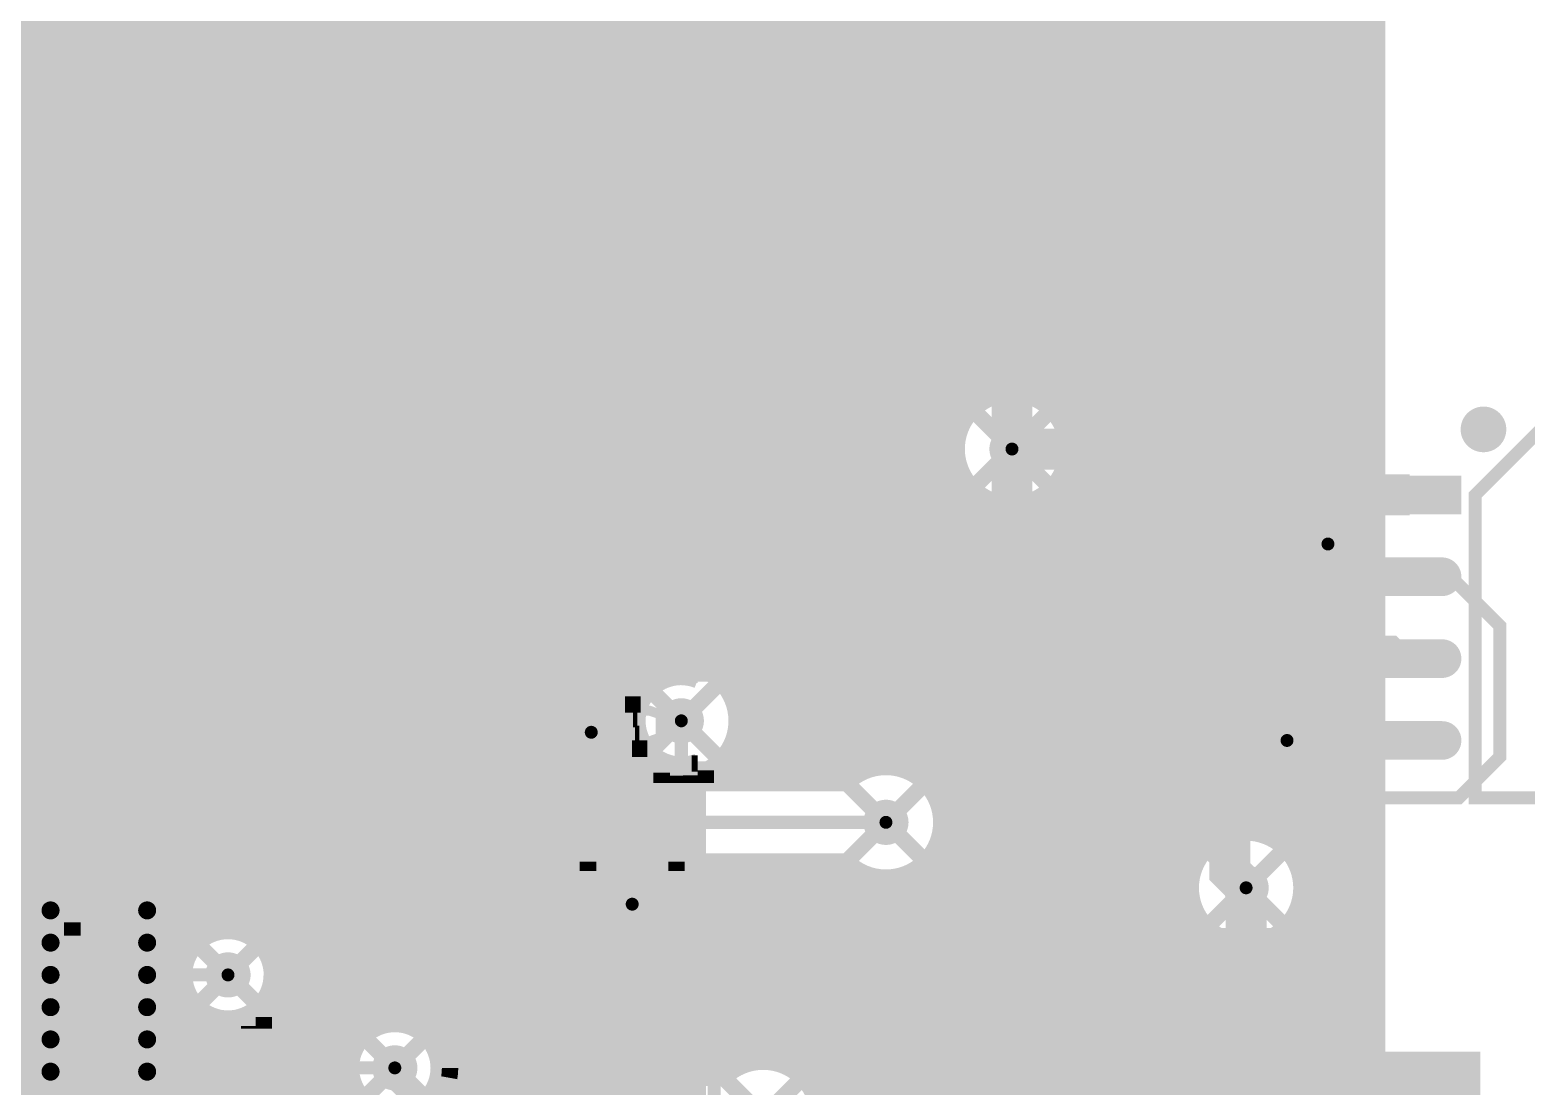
# Model space of a CAD drawing. Extents: x -18 to 155, y -91 to 215.
# Drawn here: x 93.53 to 116.74, y 140.69 to 157.07 of the extents above; entities that cross this region are included whole.
import ezdxf

# ---------------------------------------------------------------- set-up
doc = ezdxf.new("R2010")
doc.units = 0
doc.header["$MEASUREMENT"] = 0
doc.layers.get('0').update_dxf_attribs({"linetype": 'CONTINUOUS'})
for name, color, linetype in [('25-334-0_BOT', 7, 'CONTINUOUS'), ('25-334-0_DRD', 7, 'CONTINUOUS'), ('25-334-0_DRL', 2, 'CONTINUOUS'), ('25-334-0_IN1', 4, 'CONTINUOUS'), ('25-334-0_IN2', 3, 'CONTINUOUS'), ('25-334-0_SMT', 10, 'CONTINUOUS'), ('25-334-0_SPT', 14, 'CONTINUOUS'), ('25-334-0_SST', 12, 'CONTINUOUS'), ('25-334-0_TOP', 11, 'CONTINUOUS'), ('THRUHOLE_TAP', 15, 'CONTINUOUS')]:
    doc.layers.add(name, color=color, linetype=linetype)

# ---------------------------------------------------------------- blocks, each defined once
blk = doc.blocks.new('ROUND_67')
at = {"const_width": 0.35052}
blk.add_lwpolyline([(-0.17526, 0, 1), (0.17526, 0, 1)], format="xyb", close=True, dxfattribs=at)
blk = doc.blocks.new('ROUND_88')
at = {"const_width": 0.10033}
blk.add_lwpolyline([(-0.050164, 0, 1), (0.050164, 0, 1)], format="xyb", close=True, dxfattribs=at)
blk = doc.blocks.new('ROUND_89')
at = {"const_width": 0.10033}
blk.add_lwpolyline([(-0.050164, 0, 1), (0.050164, 0, 1)], format="xyb", close=True, dxfattribs=at)
blk = doc.blocks.new('ROUND_72')
at = {"const_width": 0.35052}
blk.add_lwpolyline([(-0.17526, 0, 1), (0.17526, 0, 1)], format="xyb", close=True, dxfattribs=at)
blk = doc.blocks.new('RECTANGLE_5')
blk.add_solid([(0.4826, 0.4064), (0.4826, -0.4064), (-0.4826, 0.4064), (-0.4826, -0.4064)])
blk = doc.blocks.new('OBLONG_58')
at = {"const_width": 0.2794}
blk.add_lwpolyline([(0.7493, 0), (-0.7493, 0)], dxfattribs=at)
at = {"const_width": 0.1397}
for points in [[(-0.81915, 0, 1), (-0.67945, 0, 1)], [(0.67945, 0, 1), (0.81915, 0, 1)]]:
    blk.add_lwpolyline(points, format="xyb", close=True, dxfattribs=at)
blk = doc.blocks.new('OBLONG_61')
at = {"const_width": 0.59944}
blk.add_lwpolyline([(0.50038, 0), (-0.50038, 0)], dxfattribs=at)
at = {"const_width": 0.29972}
for points in [[(-0.65024, 0, 1), (-0.35052, 0, 1)], [(0.35052, 0, 1), (0.65024, 0, 1)]]:
    blk.add_lwpolyline(points, format="xyb", close=True, dxfattribs=at)
blk = doc.blocks.new('RECTANGLE_62')
blk.add_solid([(0.8001, 0.29972), (0.8001, -0.29972), (-0.8001, 0.29972), (-0.8001, -0.29972)])
blk = doc.blocks.new('RECTANGLE_11')
blk.add_solid([(0.762, 0.889), (0.762, -0.889), (-0.762, 0.889), (-0.762, -0.889)])
blk = doc.blocks.new('ROUND_77')
at = {"const_width": 0.10033}
blk.add_lwpolyline([(-0.050164, 0, 1), (0.050164, 0, 1)], format="xyb", close=True, dxfattribs=at)

msp = doc.modelspace()

# ---------------------------------------------------------------- linework, layer by layer
at = {"layer": '25-334-0_BOT'}
for points, const_width in [([(109.9566, 177.8254), (109.9566, 101.727)], 0.254), ([(110.1852, 177.8254), (110.1852, 101.727)], 0.254), ([(110.4138, 177.8254), (110.4138, 101.727)], 0.254), ([(110.6424, 177.8254), (110.6424, 101.727)], 0.254), ([(110.871, 177.8254), (110.871, 101.727)], 0.254), ([(111.0996, 177.8254), (111.0996, 101.727)], 0.254), ([(111.3282, 177.8254), (111.3282, 101.727)], 0.254), ([(111.5568, 177.8254), (111.5568, 143.94434)], 0.254), ([(111.7854, 177.8254), (111.7854, 144.36598)], 0.254), ([(112.014, 177.8254), (112.014, 144.53108)], 0.254), ([(112.2426, 177.8254), (112.2426, 144.60728)], 0.254), ([(112.4712, 177.8254), (112.4712, 144.61744)], 0.254), ([(112.6998, 177.8254), (112.6998, 144.5641)], 0.254), ([(112.9284, 177.8254), (112.9284, 144.43456)], 0.254), ([(113.157, 177.8254), (113.157, 144.1577)], 0.254), ([(114.3, 177.74412), (114.3, 101.727)], 0.254), ([(113.3856, 177.67808), (113.3856, 101.727)], 0.254), ([(113.6142, 177.5968), (113.6142, 101.727)], 0.254), ([(113.8428, 177.57902), (113.8428, 101.727)], 0.254), ([(114.0714, 177.62474), (114.0714, 101.727)], 0.254), ([(109.728, 172.52442), (109.728, 101.727)], 0.254), ([(109.4994, 170.75658), (109.4994, 151.01062)], 0.254), ([(109.2708, 170.50512), (109.2708, 151.26208)], 0.254), ([(93.4974, 170.3705), (93.4974, 148.3106)], 0.254), ([(95.5548, 170.3705), (95.5548, 148.3106)], 0.254), ([(95.7834, 170.3705), (95.7834, 148.3106)], 0.254), ([(96.012, 170.3705), (96.012, 148.3106)], 0.254), ([(96.2406, 170.3705), (96.2406, 148.3106)], 0.254), ([(96.4692, 170.3705), (96.4692, 148.3106)], 0.254), ([(96.6978, 170.3705), (96.6978, 148.3106)], 0.254), ([(96.9264, 170.3705), (96.9264, 148.3106)], 0.254), ([(97.155, 170.3705), (97.155, 148.3106)], 0.254), ([(97.3836, 170.3705), (97.3836, 148.3106)], 0.254), ([(97.6122, 170.3705), (97.6122, 148.3106)], 0.254), ([(97.8408, 170.3705), (97.8408, 148.3106)], 0.254), ([(98.0694, 170.3705), (98.0694, 148.3106)], 0.254), ([(98.298, 170.3705), (98.298, 148.3106)], 0.254), ([(98.5266, 170.3705), (98.5266, 148.3106)], 0.254), ([(98.7552, 170.3705), (98.7552, 148.3106)], 0.254), ([(98.9838, 170.3705), (98.9838, 148.3106)], 0.254), ([(99.2124, 170.3705), (99.2124, 148.3106)], 0.254), ([(99.441, 170.3705), (99.441, 148.3106)], 0.254), ([(99.6696, 170.3705), (99.6696, 148.3106)], 0.254), ([(99.8982, 170.3705), (99.8982, 148.3106)], 0.254), ([(100.1268, 170.3705), (100.1268, 148.3106)], 0.254), ([(100.3554, 170.3705), (100.3554, 148.3106)], 0.254), ([(100.584, 170.3705), (100.584, 148.3106)], 0.254), ([(100.8126, 170.3705), (100.8126, 148.3106)], 0.254), ([(101.0412, 170.3705), (101.0412, 148.3106)], 0.254), ([(101.2698, 170.3705), (101.2698, 148.3106)], 0.254), ([(101.4984, 170.3705), (101.4984, 148.3106)], 0.254), ([(101.727, 170.3705), (101.727, 148.3106)], 0.254), ([(101.9556, 170.36288), (101.9556, 148.3106)], 0.254), ([(102.1842, 170.33748), (102.1842, 148.3106)], 0.254), ([(102.4128, 170.3705), (102.4128, 148.2979)], 0.254), ([(102.6414, 170.3705), (102.6414, 148.1963)], 0.254), ([(102.87, 170.3705), (102.87, 147.97786)], 0.254), ([(103.0986, 170.3705), (103.0986, 147.74926)], 0.254), ([(103.3272, 170.3705), (103.3272, 147.52066)], 0.254), ([(103.5558, 170.3705), (103.5558, 147.29206)], 0.254), ([(103.7844, 170.3705), (103.7844, 147.19808)], 0.254), ([(104.013, 170.3705), (104.013, 147.12188)], 0.254), ([(104.2416, 170.3705), (104.2416, 146.95678)], 0.254), ([(104.4702, 170.3705), (104.4702, 146.53514)], 0.254), ([(104.6988, 170.3705), (104.6988, 145.3896)], 0.254), ([(104.9274, 170.3705), (104.9274, 145.3896)], 0.254), ([(105.156, 170.3705), (105.156, 145.3896)], 0.254), ([(105.3846, 170.3705), (105.3846, 145.3896)], 0.254), ([(105.6132, 170.3705), (105.6132, 145.3896)], 0.254), ([(105.8418, 170.3705), (105.8418, 145.3896)], 0.254), ([(106.0704, 170.3705), (106.0704, 145.3896)], 0.254), ([(106.299, 170.3705), (106.299, 145.47088)], 0.254), ([(106.5276, 170.3705), (106.5276, 145.59026)], 0.254), ([(106.7562, 170.3705), (106.7562, 145.63598)], 0.254), ([(106.9848, 170.3705), (106.9848, 145.6182)], 0.254), ([(107.2134, 170.3705), (107.2134, 145.53438)], 0.254), ([(107.442, 170.3705), (107.442, 145.35658)], 0.254), ([(107.6706, 170.3705), (107.6706, 124.0663)], 0.254), ([(107.8992, 170.3705), (107.8992, 124.0663)], 0.254), ([(108.1278, 170.3705), (108.1278, 151.14778)], 0.254), ([(108.3564, 170.3705), (108.3564, 151.32558)], 0.254), ([(108.585, 170.3578), (108.585, 151.4094)], 0.254), ([(108.8136, 170.34002), (108.8136, 151.42718)], 0.254), ([(109.0422, 170.38574), (109.0422, 151.38146)], 0.254), ([(114.427, 165.862), (114.427, 118.999)], 0.254), ([(93.726, 162.16884), (93.726, 148.3106)], 0.254), ([(95.3262, 162.23488), (95.3262, 148.3106)], 0.254), ([(93.9546, 161.85896), (93.9546, 148.3106)], 0.254), ([(94.1832, 161.71672), (94.1832, 148.3106)], 0.254), ([(94.869, 161.72942), (94.869, 148.3106)], 0.254), ([(95.0976, 161.88182), (95.0976, 148.3106)], 0.254), ([(94.4118, 161.6583), (94.4118, 148.3106)], 0.254), ([(94.6404, 161.66084), (94.6404, 148.3106)], 0.254), ([(114.427, 157.0736), (61.12256, 157.0736)], 0.254), ([(114.427, 156.845), (60.8457, 156.845)], 0.254), ([(114.427, 156.6164), (51.40198, 156.6164)], 0.254), ([(114.427, 156.3878), (50.98034, 156.3878)], 0.254), ([(114.427, 156.1592), (48.26, 156.1592)], 0.254), ([(114.427, 155.9306), (48.26, 155.9306)], 0.254), ([(114.427, 155.702), (48.26, 155.702)], 0.254), ([(114.427, 155.4734), (48.26, 155.4734)], 0.254), ([(114.427, 155.2448), (48.26, 155.2448)], 0.254), ([(114.427, 155.0162), (48.26, 155.0162)], 0.254), ([(114.427, 154.7876), (48.26, 154.7876)], 0.254), ([(114.427, 154.559), (48.26, 154.559)], 0.254), ([(114.427, 154.3304), (48.26, 154.3304)], 0.254), ([(114.427, 154.1018), (48.26, 154.1018)], 0.254), ([(114.427, 153.8732), (48.26, 153.8732)], 0.254), ([(114.427, 153.6446), (48.26, 153.6446)], 0.254), ([(114.427, 153.416), (48.26, 153.416)], 0.254), ([(114.427, 153.1874), (48.26, 153.1874)], 0.254), ([(114.427, 152.9588), (48.26, 152.9588)], 0.254), ([(114.427, 152.7302), (48.26, 152.7302)], 0.254), ([(114.427, 152.5016), (48.26, 152.5016)], 0.254), ([(114.427, 152.273), (48.26, 152.273)], 0.254), ([(114.427, 152.0444), (48.26, 152.0444)], 0.254), ([(114.427, 151.8158), (57.53862, 151.8158)], 0.254), ([(114.427, 151.5872), (57.74944, 151.5872)], 0.254), ([(108.42244, 151.3586), (57.8485, 151.3586)], 0.254), ([(114.427, 151.3586), (109.10316, 151.3586)], 0.254), ([(108.11256, 151.13), (57.88152, 151.13)], 0.254), ([(114.427, 151.13), (109.41304, 151.13)], 0.254), ([(107.97032, 150.9014), (57.8485, 150.9014)], 0.254), ([(114.427, 150.9014), (109.55274, 150.9014)], 0.254), ([(107.9119, 150.6728), (57.74944, 150.6728)], 0.254), ([(114.427, 150.6728), (109.6137, 150.6728)], 0.254), ([(107.91444, 150.4442), (57.53862, 150.4442)], 0.254), ([(114.427, 150.4442), (109.61116, 150.4442)], 0.254), ([(107.98302, 150.2156), (55.45328, 150.2156)], 0.254), ([(109.4994, 150.13178), (109.4994, 132.59562)], 0.254), ([(114.427, 150.2156), (109.54258, 150.2156)], 0.254), ([(108.13542, 149.987), (87.57158, 149.987)], 0.254), ([(108.1278, 149.99462), (108.1278, 132.73278)], 0.254), ([(109.2708, 149.88032), (109.2708, 132.84708)], 0.254), ([(114.427, 149.987), (109.39018, 149.987)], 0.254), ([(108.48848, 149.7584), (87.74938, 149.7584)], 0.254), ([(108.3564, 149.81428), (108.3564, 132.91058)], 0.254), ([(108.585, 149.733), (108.585, 132.9944)], 0.254), ([(108.8136, 149.71522), (108.8136, 133.01218)], 0.254), ([(114.427, 149.7584), (109.03712, 149.7584)], 0.254), ([(109.0422, 149.76094), (109.0422, 132.96646)], 0.254), ([(114.427, 149.5298), (87.8332, 149.5298)], 0.254), ([(114.427, 149.3012), (91.49334, 149.3012)], 0.254), ([(114.427, 149.0726), (91.91498, 149.0726)], 0.254), ([(114.427, 148.844), (92.08008, 148.844)], 0.254), ([(114.427, 148.6154), (92.15628, 148.6154)], 0.254), ([(91.313, 148.463), (92.075, 147.701), (102.2858, 147.701), (103.632, 146.3548)], 0.2032), ([(114.427, 148.3868), (92.25026, 148.3868)], 0.254), ([(102.2858, 148.3106), (92.32646, 148.3106)], 0.254), ([(114.427, 148.1582), (102.68966, 148.1582)], 0.254), ([(102.7176, 148.1328), (103.63708, 147.21332)], 0.254), ([(114.427, 147.9296), (102.91826, 147.9296)], 0.254), ([(114.427, 147.701), (103.14686, 147.701)], 0.254), ([(114.427, 147.4724), (103.37546, 147.4724)], 0.254), ([(102.0318, 147.0914), (92.075, 147.0914)], 0.254), ([(93.4974, 147.0914), (93.4974, 144.26946)], 0.254), ([(93.726, 147.0914), (93.726, 144.49806)], 0.254), ([(93.9546, 147.0914), (93.9546, 144.72666)], 0.254), ([(94.1832, 147.0914), (94.1832, 144.95526)], 0.254), ([(94.4118, 147.0914), (94.4118, 145.18386)], 0.254), ([(94.6404, 147.0914), (94.6404, 145.34388)], 0.254), ([(94.869, 147.0914), (94.869, 145.3896)], 0.254), ([(95.0976, 147.0914), (95.0976, 145.3896)], 0.254), ([(95.3262, 147.0914), (95.3262, 145.3896)], 0.254), ([(95.5548, 147.0914), (95.5548, 145.3896)], 0.254), ([(95.7834, 147.0914), (95.7834, 145.3896)], 0.254), ([(96.012, 147.0914), (96.012, 145.3896)], 0.254), ([(96.2406, 147.0914), (96.2406, 145.3896)], 0.254), ([(96.4692, 147.0914), (96.4692, 145.3896)], 0.254), ([(96.6978, 147.0914), (96.6978, 145.3896)], 0.254), ([(96.9264, 147.0914), (96.9264, 145.3896)], 0.254), ([(97.155, 147.0914), (97.155, 145.3896)], 0.254), ([(97.3836, 147.0914), (97.3836, 145.3896)], 0.254), ([(97.6122, 147.0914), (97.6122, 145.3896)], 0.254), ([(97.8408, 147.0914), (97.8408, 145.3896)], 0.254), ([(98.0694, 147.0914), (98.0694, 145.3896)], 0.254), ([(98.298, 147.0914), (98.298, 145.3896)], 0.254), ([(98.5266, 147.0914), (98.5266, 145.3896)], 0.254), ([(98.7552, 147.0914), (98.7552, 145.3896)], 0.254), ([(98.9838, 147.0914), (98.9838, 145.3896)], 0.254), ([(99.2124, 147.0914), (99.2124, 145.3896)], 0.254), ([(99.441, 147.0914), (99.441, 145.3896)], 0.254), ([(99.6696, 147.0914), (99.6696, 145.3896)], 0.254), ([(99.8982, 147.0914), (99.8982, 145.3896)], 0.254), ([(100.1268, 147.0914), (100.1268, 145.3896)], 0.254), ([(100.3554, 147.0914), (100.3554, 145.3896)], 0.254), ([(100.584, 147.0914), (100.584, 145.3896)], 0.254), ([(100.8126, 147.0914), (100.8126, 145.3896)], 0.254), ([(101.0412, 147.0914), (101.0412, 145.3896)], 0.254), ([(101.2698, 147.0914), (101.2698, 145.3896)], 0.254), ([(101.4984, 147.0914), (101.4984, 145.3896)], 0.254), ([(101.727, 147.0914), (101.727, 145.3896)], 0.254), ([(101.9556, 147.0914), (101.9556, 145.3896)], 0.254), ([(102.0318, 147.0914), (102.77348, 146.34972)], 0.254), ([(114.427, 147.2438), (103.60406, 147.2438)], 0.254), ([(102.108, 147.0152), (91.46286, 147.0152)], 0.254), ([(102.1842, 146.939), (102.1842, 145.3896)], 0.254), ([(114.427, 147.0152), (104.1781, 147.0152)], 0.254), ([(102.3366, 146.7866), (91.39936, 146.7866)], 0.254), ([(102.4128, 146.7104), (102.4128, 145.3896)], 0.254), ([(114.427, 146.7866), (104.37368, 146.7866)], 0.254), ([(102.5652, 146.558), (91.25458, 146.558)], 0.254), ([(102.6414, 146.4818), (102.6414, 145.3896)], 0.254), ([(114.427, 146.558), (104.46512, 146.558)], 0.254), ([(102.77348, 146.3294), (90.92692, 146.3294)], 0.254), ([(104.4702, 146.17192), (104.4702, 145.3896)], 0.254), ([(114.427, 146.3294), (104.48798, 146.3294)], 0.254), ([(102.81158, 146.1008), (62.14364, 146.1008)], 0.254), ([(102.87, 145.9611), (102.87, 145.3896)], 0.254), ([(114.427, 146.1008), (104.44988, 146.1008)], 0.254), ([(102.92334, 145.8722), (62.0903, 145.8722)], 0.254), ([(103.0986, 145.6817), (103.0986, 145.3896)], 0.254), ([(104.2416, 145.75028), (104.2416, 145.3896)], 0.254), ([(114.427, 145.8722), (104.34066, 145.8722)], 0.254), ([(103.15194, 145.6436), (61.96076, 145.6436)], 0.254), ([(103.3272, 145.55216), (103.3272, 145.3896)], 0.254), ([(103.5558, 145.50136), (103.5558, 145.3896)], 0.254), ([(103.7844, 145.51152), (103.7844, 145.3896)], 0.254), ([(104.013, 145.58518), (104.013, 145.3896)], 0.254), ([(114.427, 145.6436), (104.11206, 145.6436)], 0.254), ([(106.23042, 145.415), (61.6839, 145.415)], 0.254), ([(94.4372, 145.2118), (93.218, 143.9926)], 0.254), ([(106.20248, 145.3896), (94.869, 145.3896)], 0.254), ([(114.427, 145.415), (107.38358, 145.415)], 0.254), ([(94.4118, 145.1864), (45.72, 145.1864)], 0.254), ([(114.427, 145.1864), (107.56138, 145.1864)], 0.254), ([(94.1832, 144.9578), (55.12562, 144.9578)], 0.254), ([(93.9546, 144.7292), (55.33644, 144.7292)], 0.254), ([(106.807, 144.78), (94.869, 144.78), (93.472, 143.383), (90.932, 143.383)], 0.2032), ([(114.427, 144.9578), (107.6452, 144.9578)], 0.254), ([(114.427, 144.7292), (107.66298, 144.7292)], 0.254), ([(93.726, 144.5006), (55.4355, 144.5006)], 0.254), ([(111.95558, 144.5006), (107.61726, 144.5006)], 0.254), ([(114.427, 144.5006), (112.83442, 144.5006)], 0.254), ([(93.4974, 144.272), (55.46852, 144.272)], 0.254), ([(111.70412, 144.272), (107.49788, 144.272)], 0.254), ([(114.427, 144.272), (113.08588, 144.272)], 0.254), ([(95.12046, 144.1704), (93.97492, 143.02232)], 0.254), ([(102.1969, 144.0434), (94.99346, 144.0434)], 0.254), ([(95.0976, 144.145), (95.0976, 143.02232)], 0.254), ([(102.32136, 144.1704), (95.12046, 144.1704)], 0.254), ([(95.3262, 144.1704), (95.3262, 143.02232)], 0.254), ([(95.5548, 144.1704), (95.5548, 143.02232)], 0.254), ([(95.7834, 144.1704), (95.7834, 143.02232)], 0.254), ([(96.012, 144.1704), (96.012, 143.03756)], 0.254), ([(96.2406, 144.1704), (96.2406, 143.1925)], 0.254), ([(96.4692, 144.1704), (96.4692, 143.26108)], 0.254), ([(96.6978, 144.1704), (96.6978, 143.26616)], 0.254), ([(96.9264, 144.1704), (96.9264, 143.2052)], 0.254), ([(97.155, 144.1704), (97.155, 143.0655)], 0.254), ([(97.3836, 144.1704), (97.3836, 142.7607)], 0.254), ([(97.6122, 144.1704), (97.6122, 141.5796)], 0.254), ([(97.8408, 144.1704), (97.8408, 141.5796)], 0.254), ([(98.0694, 144.1704), (98.0694, 141.5796)], 0.254), ([(98.298, 144.1704), (98.298, 141.5796)], 0.254), ([(98.5266, 144.1704), (98.5266, 141.5796)], 0.254), ([(98.7552, 144.1704), (98.7552, 141.71168)], 0.254), ([(98.9838, 144.1704), (98.9838, 141.80312)], 0.254), ([(99.2124, 144.1704), (99.2124, 141.82598)], 0.254), ([(99.441, 144.1704), (99.441, 141.78788)], 0.254), ([(99.6696, 144.1704), (99.6696, 141.67866)], 0.254), ([(99.8982, 144.1704), (99.8982, 141.45006)], 0.254), ([(100.1268, 144.1704), (100.1268, 140.8176)], 0.254), ([(100.3554, 144.1704), (100.3554, 140.8176)], 0.254), ([(100.584, 144.1704), (100.584, 140.8176)], 0.254), ([(100.8126, 144.1704), (100.8126, 140.8176)], 0.254), ([(101.0412, 144.1704), (101.0412, 140.8176)], 0.254), ([(101.2698, 144.1704), (101.2698, 140.8176)], 0.254), ([(101.4984, 144.1704), (101.4984, 140.8176)], 0.254), ([(101.727, 144.1704), (101.727, 140.8176)], 0.254), ([(101.9556, 144.1704), (101.9556, 140.8176)], 0.254), ([(102.1842, 144.1704), (102.1842, 144.02562)], 0.254), ([(106.20248, 144.1704), (103.4161, 144.1704)], 0.254), ([(106.36758, 144.0434), (103.54056, 144.0434)], 0.254), ([(103.5558, 144.1704), (103.5558, 144.02562)], 0.254), ([(103.7844, 144.1704), (103.7844, 140.8176)], 0.254), ([(104.013, 144.1704), (104.013, 140.8176)], 0.254), ([(104.2416, 144.1704), (104.2416, 140.8176)], 0.254), ([(104.4702, 144.1704), (104.4702, 140.94968)], 0.254), ([(104.6988, 144.1704), (104.6988, 141.04112)], 0.254), ([(104.9274, 144.1704), (104.9274, 141.06398)], 0.254), ([(105.156, 144.1704), (105.156, 141.02588)], 0.254), ([(105.3846, 144.1704), (105.3846, 140.91666)], 0.254), ([(105.6132, 144.1704), (105.6132, 140.68806)], 0.254), ([(105.8418, 144.1704), (105.8418, 136.13638)], 0.254), ([(106.0704, 144.1704), (106.0704, 136.28878)], 0.254), ([(106.299, 144.08912), (106.299, 136.35736)], 0.254), ([(111.58474, 144.0434), (107.24642, 144.0434)], 0.254), ([(107.442, 144.20342), (107.442, 124.0663)], 0.254), ([(114.427, 144.0434), (113.20526, 144.0434)], 0.254), ([(102.06736, 143.8148), (94.76486, 143.8148)], 0.254), ([(94.869, 143.9164), (94.869, 143.02232)], 0.254), ([(111.53902, 143.8148), (103.6701, 143.8148)], 0.254), ([(106.5276, 143.96974), (106.5276, 136.3599)], 0.254), ([(106.7562, 143.92402), (106.7562, 136.29894)], 0.254), ([(106.9848, 143.9418), (106.9848, 136.15924)], 0.254), ([(107.2134, 144.02308), (107.2134, 135.84936)], 0.254), ([(114.427, 143.8148), (113.25098, 143.8148)], 0.254), ([(102.01656, 143.5862), (94.53626, 143.5862)], 0.254), ([(94.6404, 143.6878), (94.6404, 143.02232)], 0.254), ([(111.5568, 143.5862), (103.72344, 143.5862)], 0.254), ([(111.5568, 143.58112), (111.5568, 101.727)], 0.254), ([(114.427, 143.5862), (113.2332, 143.5862)], 0.254), ([(102.02672, 143.3576), (94.30766, 143.3576)], 0.254), ([(94.4118, 143.4592), (94.4118, 143.02232)], 0.254), ([(111.63808, 143.3576), (103.71328, 143.3576)], 0.254), ([(114.427, 143.3576), (113.14938, 143.3576)], 0.254), ([(113.157, 143.3703), (113.157, 101.727)], 0.254), ([(96.1263, 143.129), (94.07906, 143.129)], 0.254), ([(94.1832, 143.2306), (94.1832, 143.02232)], 0.254), ([(102.10038, 143.129), (97.07118, 143.129)], 0.254), ([(111.81842, 143.129), (103.63708, 143.129)], 0.254), ([(111.7854, 143.15948), (111.7854, 101.727)], 0.254), ([(114.427, 143.129), (112.97158, 143.129)], 0.254), ([(95.99676, 143.02232), (93.97492, 143.02232)], 0.254), ([(102.26548, 142.9004), (97.30486, 142.9004)], 0.254), ([(102.1842, 142.99438), (102.1842, 140.8176)], 0.254), ([(114.427, 142.9004), (103.47198, 142.9004)], 0.254), ([(103.5558, 142.99438), (103.5558, 140.8176)], 0.254), ([(112.014, 142.99438), (112.014, 101.727)], 0.254), ([(112.2426, 142.92072), (112.2426, 101.727)], 0.254), ([(112.4712, 142.91056), (112.4712, 101.727)], 0.254), ([(112.6998, 142.96136), (112.6998, 101.727)], 0.254), ([(112.9284, 143.0909), (112.9284, 101.727)], 0.254), ([(102.68712, 142.6718), (97.41662, 142.6718)], 0.254), ([(102.4128, 142.78356), (102.4128, 140.8176)], 0.254), ([(102.6414, 142.68196), (102.6414, 140.8176)], 0.254), ([(102.87, 142.65148), (102.87, 140.8176)], 0.254), ([(114.427, 142.6718), (103.05034, 142.6718)], 0.254), ([(103.0986, 142.68196), (103.0986, 140.8176)], 0.254), ([(103.3272, 142.78356), (103.3272, 140.8176)], 0.254), ([(114.427, 142.4432), (97.45726, 142.4432)], 0.254), ([(96.59874, 142.41272), (62.81674, 142.41272)], 0.2032), ([(114.427, 142.2146), (97.4344, 142.2146)], 0.254), ([(114.427, 141.986), (97.34296, 141.986)], 0.254), ([(97.3836, 142.06474), (97.3836, 141.5796)], 0.254), ([(98.84664, 141.7574), (97.15246, 141.7574)], 0.254), ([(97.155, 141.75994), (97.155, 141.5796)], 0.254), ([(114.427, 141.7574), (99.52736, 141.7574)], 0.254), ([(98.58248, 141.5796), (96.7994, 141.5796)], 0.254), ([(96.9264, 141.62024), (96.9264, 141.5796)], 0.254), ([(114.427, 141.5288), (99.83724, 141.5288)], 0.254), ([(114.427, 141.3002), (99.97694, 141.3002)], 0.254), ([(114.427, 141.0716), (100.0379, 141.0716)], 0.254), ([(87.63, 140.335), (92.329, 140.335), (92.964, 140.97), (99.187, 140.97)], 0.2032), ([(104.29748, 140.8176), (100.03028, 140.8176)], 0.254), ([(104.32542, 140.843), (100.03536, 140.843)], 0.254), ([(114.427, 140.843), (105.47858, 140.843)], 0.254), ([(114.427, 140.6144), (105.65638, 140.6144)], 0.254)]:
    msp.add_lwpolyline(points, dxfattribs=dict(at, const_width=const_width))
at = {"layer": '25-334-0_BOT', "const_width": 0.254}
for points in [[(108.7628, 151.42972, 0.4142136), (107.90428, 150.5712)], [(108.7628, 151.42972, 0.4142136), (107.90428, 150.5712)], [(109.62132, 150.5712, 0.4142136), (108.7628, 151.42972)], [(109.62132, 150.5712, 0.4142136), (108.7628, 151.42972)], [(107.90428, 150.5712, 0.4142136), (108.7628, 149.71268)], [(107.90428, 150.5712, 0.4142136), (108.7628, 149.71268)], [(108.7628, 149.71268, 0.4142136), (109.62132, 150.5712)], [(108.7628, 149.71268, 0.4142136), (109.62132, 150.5712)], [(102.7176, 148.1328, 0.1989124), (102.2858, 148.31166)], [(104.49052, 146.3548, 0.4124809), (103.63708, 147.21332)], [(103.632, 145.49628, 0.4142136), (104.49052, 146.3548)], [(102.77348, 146.34972, 0.4124815), (103.632, 145.49628)], [(106.807, 145.63852, 0.1978252), (106.20248, 145.3896)], [(107.66552, 144.78, 0.4142136), (106.807, 145.63852)], [(94.869, 145.3896, 0.198913), (94.43795, 145.21105)], [(106.807, 143.92148, 0.4142136), (107.66552, 144.78)], [(112.395, 144.62252, 0.4142136), (111.53648, 143.764)], [(113.25352, 143.764, 0.4142136), (112.395, 144.62252)], [(102.32136, 144.1704, 0.2229825), (102.01144, 143.51)], [(103.72852, 143.51, 0.2235808), (103.4171, 144.17161)], [(106.20248, 144.1704, 0.1978252), (106.807, 143.92148)], [(111.53648, 143.764, 0.4142136), (112.395, 142.90548)], [(112.395, 142.90548, 0.4142136), (113.25352, 143.764)], [(102.01148, 143.51, 0.4142136), (102.87, 142.65148)], [(102.87, 142.65148, 0.4142136), (103.72852, 143.51)], [(96.59874, 143.27124, 0.1972788), (95.9955, 143.02359)], [(97.45726, 142.41272, 0.4142136), (96.59874, 143.27124)], [(96.7994, 141.5796, 0.3465652), (97.45472, 142.41272)], [(99.187, 141.82852, 0.1978252), (98.58248, 141.5796)], [(100.04552, 140.97, 0.4142136), (99.187, 141.82852)], [(104.902, 141.06652, 0.1978252), (104.29748, 140.8176)], [(105.76052, 140.208, 0.4142136), (104.902, 141.06652)], [(100.03028, 140.8176, 0.0447281), (100.04394, 140.97)]]:
    msp.add_lwpolyline(points, format="xyb", dxfattribs=at)
at = {"layer": '25-334-0_DRD', "const_width": 0.254}
for points in [[(109.3978, 151.2062), (108.1278, 149.9362)], [(109.3978, 149.9362), (108.1278, 151.2062)], [(109.3978, 151.2062), (108.1278, 149.9362)], [(109.3978, 149.9362), (108.1278, 151.2062)], [(114.3, 149.733), (113.03, 148.463)], [(114.3, 148.463), (113.03, 149.733)], [(104.267, 146.9898), (102.997, 145.7198)], [(104.267, 145.7198), (102.997, 146.9898)], [(102.87, 146.812), (101.6, 145.542)], [(102.87, 145.542), (101.6, 146.812)], [(113.665, 146.685), (112.395, 145.415)], [(113.665, 145.415), (112.395, 146.685)], [(113.665, 146.685), (112.395, 145.415)], [(113.665, 145.415), (112.395, 146.685)], [(107.442, 145.415), (106.172, 144.145)], [(107.442, 144.145), (106.172, 145.415)], [(113.03, 144.399), (111.76, 143.129)], [(113.03, 143.129), (111.76, 144.399)], [(103.505, 144.145), (102.235, 142.875)], [(103.505, 142.875), (102.235, 144.145)], [(97.23374, 143.04772), (95.96374, 141.77772)], [(97.23374, 141.77772), (95.96374, 143.04772)], [(99.822, 141.605), (98.552, 140.335)], [(99.822, 140.335), (98.552, 141.605)], [(105.537, 140.843), (104.267, 139.573)], [(105.537, 139.573), (104.267, 140.843)]]:
    msp.add_lwpolyline(points, dxfattribs=at)
at = {"layer": '25-334-0_IN1', "const_width": 0.254}
for points in [[(103.886, 150.749), (77.851, 150.749), (77.851, 123.063)], [(103.886, 150.7236), (77.851, 150.7236)], [(93.6244, 150.749), (93.6244, 123.063)], [(93.853, 150.749), (93.853, 123.063)], [(94.0816, 150.749), (94.0816, 128.05664)], [(94.3102, 150.749), (94.3102, 128.24206)], [(94.5388, 150.749), (94.5388, 128.31064)], [(94.7674, 150.749), (94.7674, 128.29794)], [(94.996, 150.749), (94.996, 128.19888)], [(95.2246, 150.749), (95.2246, 127.93472)], [(95.4532, 150.749), (95.4532, 123.063)], [(95.6818, 150.749), (95.6818, 123.063)], [(95.9104, 150.749), (95.9104, 139.36472)], [(96.139, 150.749), (96.139, 142.9131)], [(96.3676, 150.749), (96.3676, 143.0528)], [(96.5962, 150.749), (96.5962, 143.09344)], [(96.8248, 150.749), (96.8248, 143.05534)], [(97.0534, 150.749), (97.0534, 142.91818)], [(97.282, 150.749), (97.282, 123.063)], [(97.5106, 150.749), (97.5106, 123.063)], [(97.7392, 150.749), (97.7392, 123.063)], [(97.9678, 150.749), (97.9678, 123.063)], [(98.1964, 150.749), (98.1964, 123.063)], [(98.425, 150.749), (98.425, 123.063)], [(98.6536, 150.749), (98.6536, 141.39164)], [(98.8822, 150.749), (98.8822, 141.57706)], [(99.1108, 150.749), (99.1108, 141.64564)], [(99.3394, 150.749), (99.3394, 141.63294)], [(99.568, 150.749), (99.568, 141.53388)], [(99.7966, 150.749), (99.7966, 141.26972)], [(100.0252, 150.749), (100.0252, 123.063)], [(100.2538, 150.749), (100.2538, 123.063)], [(100.4824, 150.749), (100.4824, 123.063)], [(100.711, 150.749), (100.711, 123.063)], [(100.9396, 150.749), (100.9396, 123.063)], [(101.1682, 150.749), (101.1682, 123.063)], [(101.3968, 150.749), (101.3968, 123.063)], [(101.6254, 150.749), (101.6254, 146.47672)], [(101.854, 150.749), (101.854, 146.74088)], [(102.0826, 150.749), (102.0826, 146.83994)], [(102.3112, 150.749), (102.3112, 146.85264)], [(102.5398, 150.749), (102.5398, 146.78406)], [(102.7684, 150.749), (102.7684, 146.59864)], [(102.997, 150.749), (102.997, 146.5961)], [(103.2256, 150.749), (103.2256, 146.89836)], [(103.4542, 150.749), (103.4542, 147.01012)], [(103.6828, 150.749), (103.6828, 147.03298)], [(103.886, 150.749), (103.886, 146.98472)], [(103.886, 150.495), (77.851, 150.495)], [(103.886, 150.2664), (77.851, 150.2664)], [(103.886, 150.0378), (77.851, 150.0378)], [(103.886, 149.8092), (87.49792, 149.8092)], [(103.886, 149.5806), (87.63508, 149.5806)], [(103.886, 149.352), (87.67572, 149.352)], [(103.886, 149.1234), (91.47302, 149.1234)], [(103.886, 148.8948), (91.83878, 148.8948)], [(103.886, 148.6662), (91.9607, 148.6662)], [(103.886, 148.209), (91.94292, 148.209)], [(103.886, 148.4376), (91.99118, 148.4376)], [(103.886, 147.9804), (91.79052, 147.9804)], [(103.886, 147.7518), (88.38692, 147.7518)], [(103.886, 147.5232), (77.851, 147.5232)], [(103.886, 147.2946), (77.851, 147.2946)], [(103.886, 147.066), (77.851, 147.066)], [(102.07244, 146.8374), (77.851, 146.8374)], [(103.15194, 146.8374), (102.39502, 146.8374)], [(101.70922, 146.6088), (77.851, 146.6088)], [(103.00208, 146.6088), (102.76078, 146.6088)], [(101.58476, 146.3802), (77.851, 146.3802)], [(102.95128, 146.3802), (102.8827, 146.3802)], [(101.55428, 146.1516), (77.851, 146.1516)], [(102.98176, 146.1516), (102.91318, 146.1516)], [(101.60508, 145.923), (81.09712, 145.923)], [(103.10622, 145.923), (102.86492, 145.923)], [(102.997, 146.11096), (102.997, 139.3063)], [(101.75494, 145.6944), (81.26476, 145.6944)], [(101.6254, 145.87474), (101.6254, 137.96772)], [(103.46944, 145.6944), (102.71252, 145.6944)], [(102.7684, 145.75536), (102.7684, 139.60856)], [(103.2256, 145.8087), (103.2256, 123.063)], [(103.4542, 145.69694), (103.4542, 123.063)], [(103.6828, 145.67662), (103.6828, 123.063)], [(103.886, 145.6944), (103.79202, 145.6944)], [(103.886, 145.72488), (103.886, 123.063)], [(103.886, 145.4658), (81.32318, 145.4658)], [(101.854, 145.61312), (101.854, 139.51712)], [(102.0826, 145.51406), (102.0826, 139.68476)], [(102.3112, 145.50136), (102.3112, 139.74318)], [(102.5398, 145.56994), (102.5398, 139.72032)], [(103.886, 145.2372), (81.30032, 145.2372)], [(103.886, 145.0086), (81.18856, 145.0086)], [(103.886, 144.78), (80.8863, 144.78)], [(103.886, 144.5514), (77.851, 144.5514)], [(103.886, 144.3228), (90.5002, 144.3228)], [(103.886, 144.0942), (90.70594, 144.0942)], [(103.886, 143.8656), (91.40952, 143.8656)], [(103.886, 143.637), (91.56192, 143.637)], [(103.886, 143.4084), (91.61018, 143.4084)], [(103.886, 143.1798), (91.5797, 143.1798)], [(96.18218, 142.9512), (91.45778, 142.9512)], [(103.886, 142.9512), (97.0153, 142.9512)], [(95.99422, 142.7226), (91.09202, 142.7226)], [(103.886, 142.7226), (97.2058, 142.7226)], [(95.9231, 142.494), (77.851, 142.494)], [(103.886, 142.494), (97.27438, 142.494)], [(95.9358, 142.2654), (77.851, 142.2654)], [(103.886, 142.2654), (97.26168, 142.2654)], [(96.03232, 142.0368), (77.851, 142.0368)], [(103.886, 142.0368), (97.16516, 142.0368)], [(96.28886, 141.8082), (77.851, 141.8082)], [(96.139, 141.91234), (96.139, 139.62888)], [(96.3676, 141.77518), (96.3676, 139.72794)], [(96.5962, 141.73454), (96.5962, 139.74064)], [(96.8248, 141.77264), (96.8248, 139.67206)], [(103.886, 141.8082), (96.90862, 141.8082)], [(97.0534, 141.90726), (97.0534, 139.48664)], [(98.88474, 141.5796), (92.42552, 141.5796)], [(103.886, 141.5796), (99.48672, 141.5796)], [(98.62312, 141.351), (92.57792, 141.351)], [(103.886, 141.351), (99.75088, 141.351)], [(98.52406, 141.1224), (92.62618, 141.1224)], [(103.886, 141.1224), (99.84994, 141.1224)], [(98.51136, 140.8938), (92.5957, 140.8938)], [(103.886, 140.8938), (99.86264, 140.8938)], [(98.57994, 140.6652), (92.47378, 140.6652)], [(103.886, 140.6652), (99.79406, 140.6652)], [(99.7966, 140.66774), (99.7966, 123.063)]]:
    msp.add_lwpolyline(points, dxfattribs=at)
for points in [[(102.235, 146.85772, 0.4142136), (101.55428, 146.177)], [(102.91572, 146.177, 0.4142136), (102.235, 146.85772)], [(103.632, 147.03552, 0.4142136), (102.95128, 146.3548)], [(103.886, 146.98472, 0.0961154), (103.632, 147.034)], [(102.95128, 146.3548, 0.4142136), (103.632, 145.67408)], [(101.55428, 146.177, 0.4142136), (102.235, 145.49628)], [(102.235, 145.49628, 0.4142136), (102.91572, 146.177)], [(103.632, 145.67408, 0.0961152), (103.88657, 145.72347)], [(96.59874, 143.09344, 0.4142136), (95.91802, 142.41272)], [(97.27946, 142.41272, 0.4142136), (96.59874, 143.09344)], [(95.92056, 142.41272, 0.4142136), (96.59874, 141.73454)], [(96.59874, 141.73454, 0.4142136), (97.27692, 142.41272)], [(99.187, 141.65072, 0.4142136), (98.50628, 140.97)], [(99.86772, 140.97, 0.4142136), (99.187, 141.65072)], [(98.50628, 140.97, 0.4142136), (99.187, 140.28928)], [(99.187, 140.28928, 0.4142136), (99.86772, 140.97)]]:
    msp.add_lwpolyline(points, format="xyb", dxfattribs=at)
at = {"layer": '25-334-0_IN2', "const_width": 0.635}
for points in [[(132.08, 188.595), (132.08, 187.579), (112.141, 167.64), (112.141, 144.018), (112.395, 143.764)], [(108.7628, 132.1562), (108.7628, 150.5712), (108.7628, 132.1562), (108.7628, 123.2408)]]:
    msp.add_lwpolyline(points, dxfattribs=at)
at = {"layer": '25-334-0_SST'}
for points, const_width in [([(111.5695, 151.3205), (111.5695, 148.3995), (113.2078, 148.3995), (113.2078, 151.3205), (111.5695, 151.3205)], 0.1524), ([(115.99164, 151.11476), (115.99164, 150.63724)], 0.20066), ([(116.17198, 151.11222), (116.17198, 150.63978)], 0.20066), ([(116.31676, 150.78964), (115.83924, 150.78964)], 0.20066), ([(116.31422, 150.96998), (115.84178, 150.96998)], 0.20066), ([(115.951, 149.86), (115.951, 145.161), (123.571, 145.161), (123.571, 150.876), (116.967, 150.876), (115.951, 149.86)], 0.20066), ([(110.17758, 150.32736), (110.0074, 150.38832), (110.0074, 150.74392), (110.17758, 150.80234), (110.85576, 150.80234), (111.0234, 150.74392), (111.0234, 150.38832), (110.85576, 150.32736)], 0.1524), ([(110.17758, 149.96414), (110.0074, 149.90572), (110.0074, 149.55012), (110.17758, 149.48916), (110.5154, 149.48916), (110.68558, 149.60854), (110.68558, 149.96414), (111.0234, 149.96414), (111.0234, 149.48916)], 0.1524), ([(110.0074, 148.65096), (110.0074, 149.12594), (110.68558, 148.65096), (110.85576, 148.65096), (111.0234, 148.71192), (111.0234, 149.06752), (110.85576, 149.12594)], 0.1524), ([(101.7905, 143.9545), (101.7905, 146.8755), (100.1522, 146.8755), (100.1522, 143.9545), (101.7905, 143.9545)], 0.1524), ([(102.46106, 146.0373), (102.29342, 146.09826), (102.29342, 146.45386), (102.46106, 146.51228), (103.13924, 146.51228), (103.30942, 146.45386), (103.30942, 146.09826), (103.13924, 146.0373)], 0.1524), ([(102.63124, 145.1991), (102.63124, 145.67408), (103.30942, 145.43786), (103.30942, 145.31848), (102.29342, 145.31848)], 0.1524), ([(102.46106, 144.83588), (102.29342, 144.7165), (102.29342, 144.48028), (102.46106, 144.3609), (102.63124, 144.3609), (102.96906, 144.59966), (103.30942, 144.3609), (103.30942, 144.83588)], 0.1524), ([(100.1395, 143.7005), (100.1395, 140.7795), (101.7778, 140.7795), (101.7778, 143.7005), (100.1395, 143.7005)], 0.1524), ([(111.5695, 143.0655), (111.5695, 140.1445), (113.2078, 140.1445), (113.2078, 143.0655), (111.5695, 143.0655)], 0.1524), ([(102.5144, 142.26032), (102.5144, 142.67434), (103.5304, 142.67434)], 0.1524), ([(110.5154, 142.67434), (110.5154, 142.31874), (110.68558, 142.19936), (110.85576, 142.19936), (111.0234, 142.31874), (111.0234, 142.67434), (110.0074, 142.67434)], 0.1524), ([(110.5154, 142.37716), (110.0074, 142.19936)], 0.1524), ([(102.85476, 141.42212), (102.85476, 141.89456), (103.5304, 141.65834), (103.5304, 141.53896), (102.5144, 141.53896)], 0.1524), ([(110.0074, 141.71676), (111.0234, 141.36116), (111.0234, 141.83614)], 0.1524), ([(110.0074, 140.87856), (111.0234, 140.52296), (111.0234, 140.99794)], 0.1524)]:
    msp.add_lwpolyline(points, dxfattribs=dict(at, const_width=const_width))
at = {"layer": '25-334-0_SST', "const_width": 0.20066}
for points in [[(116.078, 151.13, 0.4142136), (115.824, 150.876)], [(116.332, 150.876, 0.4142136), (116.078, 151.13)], [(115.824, 150.876, 0.4142136), (116.078, 150.622)], [(116.078, 150.622, 0.4142136), (116.332, 150.876)]]:
    msp.add_lwpolyline(points, format="xyb", dxfattribs=at)
at = {"layer": '25-334-0_TOP'}
for points, const_width in [([(112.395, 150.5712), (108.7628, 150.5712), (108.7628, 171.196)], 0.635), ([(114.935, 149.86), (114.427, 149.86), (113.665, 150.622), (112.4458, 150.622), (112.395, 150.5712)], 0.635), ([(108.7628, 150.5712), (112.395, 150.5712), (108.7628, 150.5712)], 0.635), ([(112.395, 149.1488), (113.6142, 149.1488), (113.665, 149.098)], 0.3048), ([(114.935, 148.59), (115.57, 148.59), (116.332, 147.828), (116.332, 145.796), (115.697, 145.161), (109.855, 145.161), (107.95, 147.066), (96.774, 147.066), (87.6173, 137.9093), (83.12658, 137.9093)], 0.2032), ([(83.12658, 138.40968), (87.48268, 138.40968), (96.647, 147.574), (114.681, 147.574), (114.935, 147.32)], 0.2032), ([(100.965, 146.1262), (102.1842, 146.1262), (102.235, 146.177)], 0.3048), ([(103.632, 146.3548), (103.632, 133.731), (117.602, 119.761), (126.746, 119.761), (131.953, 114.554), (150.114, 114.554), (150.368, 114.3), (151.384, 114.3)], 0.2032), ([(113.03, 146.05), (114.935, 146.05)], 0.3048), ([(113.03, 146.05), (114.935, 146.05)], 0.3048), ([(150.622, 115.062), (132.08, 115.062), (126.873, 120.269), (117.729, 120.269), (104.14, 133.858), (104.14, 142.113), (106.807, 144.78)], 0.2032), ([(100.965, 144.7038), (100.965, 142.9512)], 0.2032), ([(102.87, 143.51), (101.6762, 144.7038), (100.965, 144.7038)], 0.2032), ([(112.395, 143.764), (112.395, 142.3162)], 0.635), ([(112.395, 142.3162), (108.2802, 142.3162), (105.41, 139.446), (105.41, 134.239), (118.237, 121.412), (127.254, 121.412), (132.461, 116.205), (148.971, 116.205), (149.479, 116.713), (150.749, 116.713), (153.924, 113.538), (153.924, 104.775), (131.318, 104.775), (129.9718, 103.4288), (127.635, 103.4288)], 0.635), ([(94.59468, 141.91234), (93.218, 141.91234), (93.218, 142.41272), (94.59468, 142.41272)], 0.2032), ([(94.59468, 142.41272), (96.59874, 142.41272)], 0.2032), ([(100.965, 141.5288), (100.965, 139.1412)], 0.2032), ([(128.3462, 116.205), (128.3462, 116.8908), (126.492, 118.745), (117.348, 118.745), (99.568, 136.525), (99.568, 139.192), (97.3455, 141.41196), (94.59468, 141.41196)], 0.2032), ([(112.395, 140.8938), (114.7064, 140.8938), (115.2652, 140.335)], 0.635), ([(123.9012, 116.205), (123.9012, 116.3828), (122.047, 118.237), (117.221, 118.237), (99.06, 136.398), (99.06, 139.065), (97.21088, 140.91158), (94.59468, 140.91158)], 0.2032), ([(99.187, 140.97), (99.187, 140.716), (100.076, 139.827), (100.076, 136.652), (117.475, 119.253), (126.619, 119.253), (134.6708, 111.2012), (140.335, 111.2012)], 0.2032)]:
    msp.add_lwpolyline(points, dxfattribs=dict(at, const_width=const_width))

# ---------------------------------------------------------------- block references
at = {"layer": '25-334-0_BOT'}
for p in [(108.7628, 150.5712), (113.665, 149.098), (102.235, 146.177), (103.632, 146.3548), (113.03, 146.05), (106.807, 144.78), (112.395, 143.764), (102.87, 143.51), (96.59874, 142.41272), (99.187, 140.97)]:
    msp.add_blockref('ROUND_67', p, dxfattribs=at)
at = {"layer": '25-334-0_DRL'}
for name, p in [('ROUND_89', (108.7628, 150.5712)), ('ROUND_89', (113.665, 149.098)), ('ROUND_89', (102.235, 146.177)), ('ROUND_88', (103.632, 146.3548)), ('ROUND_89', (113.03, 146.05)), ('ROUND_88', (106.807, 144.78)), ('ROUND_89', (112.395, 143.764)), ('ROUND_88', (102.87, 143.51)), ('ROUND_88', (96.59874, 142.41272)), ('ROUND_88', (99.187, 140.97))]:
    msp.add_blockref(name, p, dxfattribs=at)
at = {"layer": '25-334-0_IN1'}
for p in [(108.7628, 150.5712), (113.665, 149.098), (102.235, 146.177), (103.632, 146.3548), (113.03, 146.05), (106.807, 144.78), (112.395, 143.764), (102.87, 143.51), (96.59874, 142.41272), (99.187, 140.97)]:
    msp.add_blockref('ROUND_67', p, dxfattribs=at)
at = {"layer": '25-334-0_IN2'}
for name, p in [('ROUND_67', (108.7628, 150.5712)), ('ROUND_67', (113.665, 149.098)), ('ROUND_67', (102.235, 146.177)), ('ROUND_72', (103.632, 146.3548)), ('ROUND_67', (113.03, 146.05)), ('ROUND_72', (106.807, 144.78)), ('ROUND_67', (112.395, 143.764)), ('ROUND_72', (102.87, 143.51)), ('ROUND_72', (96.59874, 142.41272)), ('ROUND_72', (99.187, 140.97))]:
    msp.add_blockref(name, p, dxfattribs=at)
at = {"layer": '25-334-0_SMT'}
for name, p in [('RECTANGLE_5', (112.395, 150.5712)), ('RECTANGLE_62', (114.935, 149.86)), ('RECTANGLE_5', (112.395, 149.1488)), ('OBLONG_61', (114.935, 148.59)), ('OBLONG_61', (114.935, 147.32)), ('RECTANGLE_5', (100.965, 146.1262)), ('OBLONG_61', (114.935, 146.05)), ('RECTANGLE_5', (100.965, 144.7038)), ('OBLONG_58', (94.59468, 143.41348)), ('RECTANGLE_5', (100.965, 142.9512)), ('OBLONG_58', (94.59468, 142.9131)), ('OBLONG_58', (94.59468, 142.41272)), ('RECTANGLE_5', (112.395, 142.3162)), ('OBLONG_58', (94.59468, 141.91234)), ('RECTANGLE_5', (100.965, 141.5288)), ('OBLONG_58', (94.59468, 141.41196)), ('RECTANGLE_5', (112.395, 140.8938)), ('RECTANGLE_11', (115.2652, 140.335)), ('OBLONG_58', (94.59468, 140.91158))]:
    msp.add_blockref(name, p, dxfattribs=at)
at = {"layer": '25-334-0_SPT'}
for name, p in [('RECTANGLE_5', (112.395, 150.5712)), ('RECTANGLE_62', (114.935, 149.86)), ('RECTANGLE_5', (112.395, 149.1488)), ('OBLONG_61', (114.935, 148.59)), ('OBLONG_61', (114.935, 147.32)), ('RECTANGLE_5', (100.965, 146.1262)), ('OBLONG_61', (114.935, 146.05)), ('RECTANGLE_5', (100.965, 144.7038)), ('OBLONG_58', (94.59468, 143.41348)), ('RECTANGLE_5', (100.965, 142.9512)), ('OBLONG_58', (94.59468, 142.9131)), ('OBLONG_58', (94.59468, 142.41272)), ('RECTANGLE_5', (112.395, 142.3162)), ('OBLONG_58', (94.59468, 141.91234)), ('RECTANGLE_5', (100.965, 141.5288)), ('OBLONG_58', (94.59468, 141.41196)), ('RECTANGLE_5', (112.395, 140.8938)), ('RECTANGLE_11', (115.2652, 140.335)), ('OBLONG_58', (94.59468, 140.91158))]:
    msp.add_blockref(name, p, dxfattribs=at)
at = {"layer": '25-334-0_TOP'}
for name, p in [('ROUND_67', (108.7628, 150.5712)), ('RECTANGLE_5', (112.395, 150.5712)), ('RECTANGLE_62', (114.935, 149.86)), ('RECTANGLE_5', (112.395, 149.1488)), ('ROUND_67', (113.665, 149.098)), ('OBLONG_61', (114.935, 148.59)), ('OBLONG_61', (114.935, 147.32)), ('RECTANGLE_5', (100.965, 146.1262)), ('ROUND_67', (102.235, 146.177)), ('ROUND_67', (103.632, 146.3548)), ('ROUND_67', (113.03, 146.05)), ('OBLONG_61', (114.935, 146.05)), ('RECTANGLE_5', (100.965, 144.7038)), ('ROUND_67', (106.807, 144.78)), ('ROUND_67', (112.395, 143.764)), ('ROUND_67', (102.87, 143.51)), ('OBLONG_58', (94.59468, 143.41348)), ('RECTANGLE_5', (100.965, 142.9512)), ('OBLONG_58', (94.59468, 142.9131)), ('OBLONG_58', (94.59468, 142.41272)), ('ROUND_67', (96.59874, 142.41272)), ('RECTANGLE_5', (112.395, 142.3162)), ('OBLONG_58', (94.59468, 141.91234)), ('RECTANGLE_5', (100.965, 141.5288)), ('OBLONG_58', (94.59468, 141.41196)), ('ROUND_67', (99.187, 140.97)), ('RECTANGLE_5', (112.395, 140.8938)), ('RECTANGLE_11', (115.2652, 140.335)), ('OBLONG_58', (94.59468, 140.91158))]:
    msp.add_blockref(name, p, dxfattribs=at)
at = {"layer": 'THRUHOLE_TAP'}
for p in [(108.7628, 150.5712), (113.665, 149.098), (102.235, 146.177), (103.632, 146.3548), (113.03, 146.05), (106.807, 144.78), (112.395, 143.764), (102.87, 143.51), (96.59874, 142.41272), (99.187, 140.97)]:
    msp.add_blockref('ROUND_77', p, dxfattribs=at)

doc.saveas('drawing.dxf')
